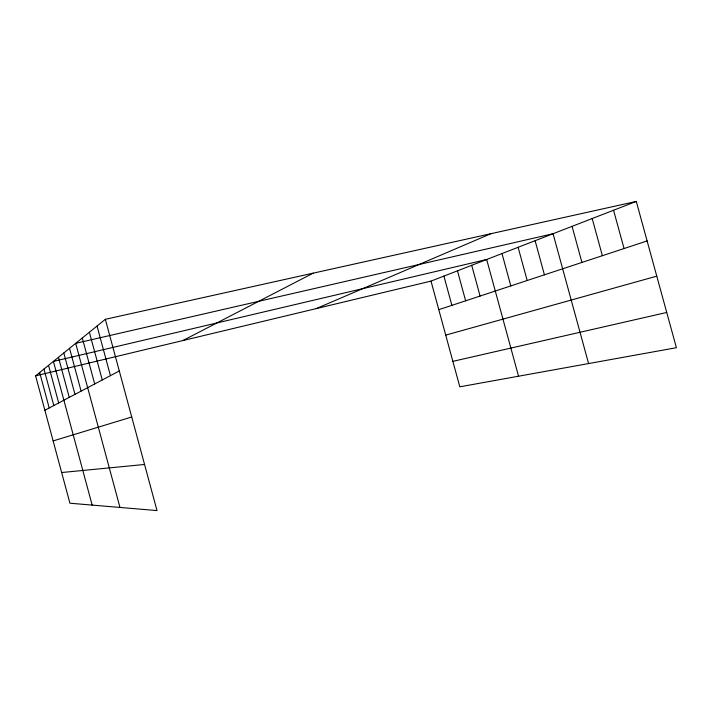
<?xml version="1.0" encoding="UTF-8"?>
<svg xmlns="http://www.w3.org/2000/svg" width="712" height="712" viewBox="0 0 712 712"><rect width="100%" height="100%" fill="white"/><g stroke="black" fill="none" stroke-linecap="round" stroke-linejoin="round"><path stroke-width="1.07" d="M105.34 319.305L157.005 510.575L69.918 503.215L35.6 375.847L105.34 319.305L636.279 201.425L676.4 347.705L459.81 386.821L431 281.107L636.279 201.425M44.874 410.254L119.296 370.961M182.77 340.585L313.182 273.159M316.19 308.616L490.879 233.705M438.779 309.675L647.119 240.932M53.133 440.924L131.729 417.001M445.721 335.121L656.776 276.149M35.6 375.847L431 281.107M452.868 361.349L666.735 312.452M61.65 472.528L144.554 464.473M613.557 210.245L624.059 248.541M592.197 218.54L602.37 255.697M572.065 226.354L581.944 262.443M588.584 363.565L553.064 233.723L75.695 343.344L119.972 507.451M535.104 240.692L544.431 274.814M518.105 247.295L527.183 280.51M501.987 253.552L510.816 285.904M518.55 376.212L486.679 259.497L53.418 361.411L92.159 505.093M471.7 265.309L480.084 296.041M457.46 270.836L465.639 300.811M443.905 276.096L451.889 305.35M97.046 326.034L110.44 375.642M89.383 332.246L102.261 379.959M82.289 338.004L94.687 383.955M69.545 348.328L81.097 391.128M63.813 352.974L74.974 394.368M58.446 357.326L69.251 397.385M48.549 365.354L58.687 402.965M43.975 369.065L53.801 405.546M39.667 372.554L49.208 407.967"/></g></svg>
